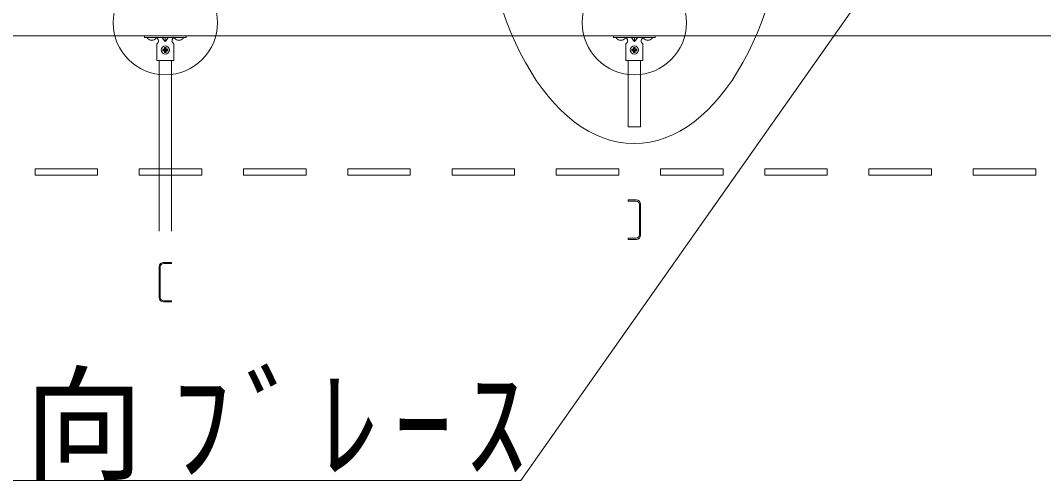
# Model space of a CAD drawing. Units: millimetres, scale not verified. Extents: x -1948 to 1948, y -1375 to 1375.
# Drawn here: x 1270.9 to 1516.3, y -1073.7 to -963.3 of the extents above; entities that cross this region are included whole.
import ezdxf

# ---------------------------------------------------------------- set-up
doc = ezdxf.new("R2010")
doc.units = ezdxf.units.MM
doc.header["$LTSCALE"] = 10
for name, color, linetype, lineweight in [('1-4_野縁受け', 7, 'Continuous', 18), ('1-6_野縁', 6, 'Continuous', 18), ('1-8_文字', 4, 'Continuous', 18), ('1-C_ねじ', 4, 'Continuous', 18), ('1-D_MCｸﾘｯﾌﾟｶﾞｰﾄﾞ', 7, 'Continuous', 18), ('1-E', 7, 'Continuous', 18)]:
    doc.layers.add(name, color=color, linetype=linetype, lineweight=lineweight)
doc.styles.add('ＭＳ ゴシック', font='')
doc.styles.get('ＭＳ ゴシック').set_extended_font_data('MS Gothic')

msp = doc.modelspace()

# ---------------------------------------------------------------- linework, layer by layer
at = {"layer": '1-4_野縁受け', "color": 4}
for p, q in [((1304.17, -972.89), (1304.17, -1013.86)), ((1307.17, -972.89), (1307.17, -1013.86))]:
    msp.add_line(p, q, dxfattribs=at)
at = {"layer": '1-4_野縁受け'}
for p, q in [((1416.67, -972.89), (1416.67, -988.86)), ((1419.67, -972.89), (1419.67, -988.86)), ((1416.67, -988.86), (1419.67, -988.86)), ((1418.62, -1006.66), (1416.67, -1006.66)), ((1419.37, -1014.81), (1419.37, -1007.41)), ((1419.67, -1014.81), (1419.67, -1007.41)), ((1418.62, -1015.56), (1416.67, -1015.56)), ((1416.67, -1015.56), (1416.67, -1015.86)), ((1416.67, -1015.86), (1418.62, -1015.86)), ((1304.17, -1029.81), (1304.17, -1022.41)), ((1304.47, -1029.81), (1304.47, -1022.41)), ((1305.22, -1021.36), (1307.17, -1021.36)), ((1305.22, -1021.66), (1307.17, -1021.66)), ((1307.17, -1021.36), (1307.17, -1021.66)), ((1305.22, -1030.56), (1307.17, -1030.56)), ((1307.17, -1030.86), (1305.22, -1030.86)), ((1307.17, -1030.56), (1307.17, -1030.86))]:
    msp.add_line(p, q, dxfattribs=at)
msp.add_lwpolyline([(1418.62, -1006.36), (1416.67, -1006.36), (1416.67, -1006.66)], dxfattribs=at)
for centre, radius, start, end in [((1418.62, -1007.41), 1.05, 0, 90), ((1418.62, -1007.41), 0.75, 0, 90), ((1418.62, -1014.81), 0.75, 270, 0), ((1418.62, -1014.81), 1.05, 270, 0), ((1305.22, -1022.41), 1.05, 90, 180), ((1305.22, -1022.41), 0.75, 90, 180), ((1305.22, -1029.81), 1.05, 180, 270), ((1305.22, -1029.81), 0.75, 180, 270)]:
    msp.add_arc(centre, radius, start, end, dxfattribs=at)
at = {"layer": '1-6_野縁'}
msp.add_line((824.17, -966.99), (1774.17, -966.99), dxfattribs=at)
at = {"layer": '1-8_文字'}
for q in [(1494.48, -926.48), (1165.92, -1073.71)]:
    msp.add_line((1390.92, -1073.71), q, dxfattribs=at)
at = {"layer": '1-8_文字', "color": 2}
for centre in [(1305.67, -963.86), (1418.17, -963.86)]:
    msp.add_circle(centre, 12.5, dxfattribs=at)
at = {"layer": '1-8_文字'}
msp.add_ellipse((1418.12, -926.42), major_axis=(0, 66.43), ratio=0.555556, dxfattribs=at)
at = {"layer": '1-C_ねじ'}
for p, q in [((1301.42, -967.39), (1303.42, -967.39)), ((1301.42, -967.64), (1301.42, -967.39)), ((1302.23, -968.01), (1302.6, -968.01)), ((1302.23, -968.08), (1302.23, -968.01)), ((1302.6, -968.08), (1302.6, -968.01)), ((1303.42, -967.64), (1303.42, -967.39)), ((1307.92, -967.39), (1309.92, -967.39)), ((1307.92, -967.64), (1307.92, -967.39)), ((1308.73, -968.01), (1309.1, -968.01)), ((1308.73, -968.08), (1308.73, -968.01)), ((1309.1, -968.08), (1309.1, -968.01)), ((1309.92, -967.64), (1309.92, -967.39)), ((1413.92, -967.39), (1415.92, -967.39)), ((1413.92, -967.64), (1413.92, -967.39)), ((1414.73, -968.01), (1415.1, -968.01)), ((1414.73, -968.08), (1414.73, -968.01)), ((1415.1, -968.08), (1415.1, -968.01)), ((1415.92, -967.64), (1415.92, -967.39)), ((1420.42, -967.39), (1422.42, -967.39)), ((1420.42, -967.64), (1420.42, -967.39)), ((1421.23, -968.01), (1421.6, -968.01)), ((1421.23, -968.08), (1421.23, -968.01)), ((1421.6, -968.08), (1421.6, -968.01)), ((1422.42, -967.64), (1422.42, -967.39)), ((1305.04, -970.2), (1305.04, -970.58)), ((1305.35, -970.2), (1305.04, -970.2)), ((1305.29, -970.3), (1305.04, -970.2)), ((1305.04, -970.58), (1305.29, -970.48)), ((1305.35, -970.58), (1305.04, -970.58)), ((1305.29, -970.3), (1305.29, -970.48)), ((1305.45, -970.3), (1305.29, -970.3)), ((1305.45, -970.48), (1305.29, -970.48)), ((1305.85, -969.76), (1305.48, -969.76)), ((1305.48, -970.08), (1305.48, -969.76)), ((1305.58, -970.01), (1305.48, -969.76)), ((1305.48, -970.7), (1305.48, -971.01)), ((1305.58, -970.76), (1305.48, -971.01)), ((1305.85, -971.01), (1305.48, -971.01)), ((1305.75, -970.01), (1305.58, -970.01)), ((1305.58, -970.18), (1305.58, -970.01)), ((1305.58, -970.6), (1305.58, -970.76)), ((1305.75, -970.76), (1305.58, -970.76)), ((1305.75, -970.01), (1305.85, -969.76)), ((1305.75, -970.18), (1305.75, -970.01)), ((1305.75, -970.6), (1305.75, -970.76)), ((1305.75, -970.76), (1305.85, -971.01)), ((1305.85, -970.08), (1305.85, -969.76)), ((1305.85, -970.7), (1305.85, -971.01)), ((1305.88, -970.3), (1306.04, -970.3)), ((1305.88, -970.48), (1306.04, -970.48)), ((1305.98, -970.2), (1306.29, -970.2)), ((1305.98, -970.58), (1306.29, -970.58)), ((1306.04, -970.3), (1306.29, -970.2)), ((1306.04, -970.3), (1306.04, -970.48)), ((1306.04, -970.48), (1306.29, -970.58)), ((1306.29, -970.2), (1306.29, -970.58)), ((1417.54, -970.2), (1417.54, -970.58)), ((1417.85, -970.2), (1417.54, -970.2)), ((1417.79, -970.3), (1417.54, -970.2)), ((1417.54, -970.58), (1417.79, -970.48)), ((1417.85, -970.58), (1417.54, -970.58)), ((1417.79, -970.3), (1417.79, -970.48)), ((1417.95, -970.3), (1417.79, -970.3)), ((1417.95, -970.48), (1417.79, -970.48)), ((1418.35, -969.76), (1417.98, -969.76)), ((1417.98, -970.08), (1417.98, -969.76)), ((1418.08, -970.01), (1417.98, -969.76)), ((1417.98, -970.7), (1417.98, -971.01)), ((1418.08, -970.76), (1417.98, -971.01)), ((1418.35, -971.01), (1417.98, -971.01)), ((1418.25, -970.01), (1418.08, -970.01)), ((1418.08, -970.18), (1418.08, -970.01)), ((1418.08, -970.6), (1418.08, -970.76)), ((1418.25, -970.76), (1418.08, -970.76)), ((1418.25, -970.01), (1418.35, -969.76)), ((1418.25, -970.18), (1418.25, -970.01)), ((1418.25, -970.6), (1418.25, -970.76)), ((1418.25, -970.76), (1418.35, -971.01)), ((1418.35, -970.08), (1418.35, -969.76)), ((1418.35, -970.7), (1418.35, -971.01)), ((1418.38, -970.3), (1418.54, -970.3)), ((1418.38, -970.48), (1418.54, -970.48)), ((1418.48, -970.2), (1418.79, -970.2)), ((1418.48, -970.58), (1418.79, -970.58)), ((1418.54, -970.3), (1418.79, -970.2)), ((1418.54, -970.3), (1418.54, -970.48)), ((1418.54, -970.48), (1418.79, -970.58)), ((1418.79, -970.2), (1418.79, -970.58))]:
    msp.add_line(p, q, dxfattribs=at)
for centre in [(1305.67, -970.39), (1418.17, -970.39)]:
    msp.add_circle(centre, 1, dxfattribs=at)
for centre, radius, start, end in [((1302.42, -966.75), 1.34, 221.5445, 318.4555), ((1308.92, -966.75), 1.34, 221.5445, 318.4555), ((1414.92, -966.75), 1.34, 221.5445, 318.4555), ((1421.42, -966.75), 1.34, 221.5445, 318.4555), ((1305.35, -970.08), 0.125, 270, 0), ((1305.35, -970.7), 0.125, 0, 90), ((1305.45, -970.18), 0.125, 270, 0), ((1305.45, -970.6), 0.125, 0, 90), ((1305.88, -970.18), 0.125, 180, 270), ((1305.88, -970.6), 0.125, 90, 180), ((1305.98, -970.08), 0.125, 180, 270), ((1305.98, -970.7), 0.125, 90, 180), ((1417.85, -970.08), 0.125, 270, 0), ((1417.85, -970.7), 0.125, 0, 90), ((1417.95, -970.18), 0.125, 270, 0), ((1417.95, -970.6), 0.125, 0, 90), ((1418.38, -970.18), 0.125, 180, 270), ((1418.38, -970.6), 0.125, 90, 180), ((1418.48, -970.08), 0.125, 180, 270), ((1418.48, -970.7), 0.125, 90, 180)]:
    msp.add_arc(centre, radius, start, end, dxfattribs=at)
at = {"layer": '1-D_MCｸﾘｯﾌﾟｶﾞｰﾄﾞ'}
for p, q in [((1300.67, -966.99), (1300.67, -967.39)), ((1300.67, -966.99), (1310.67, -966.99)), ((1300.67, -967.39), (1310.67, -967.39)), ((1303.64, -968.89), (1303.64, -972.89)), ((1305.03, -967.67), (1305.29, -967.39)), ((1305.67, -967.62), (1305.67, -967.39)), ((1305.67, -968.35), (1305.67, -967.39)), ((1306.04, -967.39), (1306.3, -967.67)), ((1307.69, -968.89), (1307.69, -972.89)), ((1310.67, -966.99), (1310.67, -967.39)), ((1413.17, -966.99), (1413.17, -967.39)), ((1413.17, -966.99), (1423.17, -966.99)), ((1413.17, -967.39), (1423.17, -967.39)), ((1416.14, -968.89), (1416.14, -972.89)), ((1417.53, -967.67), (1417.79, -967.39)), ((1418.17, -967.62), (1418.17, -967.39)), ((1418.17, -968.35), (1418.17, -967.39)), ((1418.54, -967.39), (1418.8, -967.67)), ((1420.19, -968.89), (1420.19, -972.89)), ((1423.17, -966.99), (1423.17, -967.39)), ((1303.64, -972.89), (1307.69, -972.89)), ((1416.14, -972.89), (1420.19, -972.89))]:
    msp.add_line(p, q, dxfattribs=at)
for points in [[(1306.3, -967.67), (1305.67, -968.35), (1305.03, -967.67)], [(1418.8, -967.67), (1418.17, -968.35), (1417.53, -967.67)]]:
    msp.add_lwpolyline(points, dxfattribs=at)
for centre, radius, start, end in [((1303.29, -968.14), 0.75, 0, 90), ((1303.19, -968.17), 0.85, 301.9417, 1.9133), ((1308.04, -968.14), 0.75, 90, 180), ((1308.14, -968.17), 0.85, 178.0867, 238.0583), ((1415.79, -968.14), 0.75, 0, 90), ((1415.69, -968.17), 0.85, 301.9417, 1.9133), ((1420.54, -968.14), 0.75, 90, 180), ((1420.64, -968.17), 0.85, 178.0867, 238.0583)]:
    msp.add_arc(centre, radius, start, end, dxfattribs=at)
at = {"layer": '1-E'}
for p, q in [((1274.43, -998.95), (1289.43, -998.95)), ((1274.43, -998.95), (1274.43, -1000.45)), ((1274.43, -1000.45), (1289.43, -1000.45)), ((1274.43, -1000.45), (1289.43, -1000.45)), ((1289.43, -1000.45), (1289.43, -998.95)), ((1299.43, -998.95), (1314.43, -998.95)), ((1299.43, -998.95), (1299.43, -1000.45)), ((1299.43, -1000.45), (1314.43, -1000.45)), ((1299.43, -1000.45), (1314.43, -1000.45)), ((1314.43, -1000.45), (1314.43, -998.95)), ((1324.43, -1000.45), (1324.43, -998.95)), ((1324.43, -998.95), (1339.43, -998.95)), ((1324.43, -1000.45), (1339.43, -1000.45)), ((1324.43, -1000.45), (1339.43, -1000.45)), ((1339.43, -1000.45), (1339.43, -998.95)), ((1349.43, -1000.45), (1349.43, -998.95)), ((1349.43, -998.95), (1364.43, -998.95)), ((1349.43, -1000.45), (1364.43, -1000.45)), ((1364.43, -1000.45), (1364.43, -998.95)), ((1374.43, -1000.45), (1374.43, -998.95)), ((1374.43, -998.95), (1389.43, -998.95)), ((1374.43, -1000.45), (1389.43, -1000.45)), ((1389.43, -1000.45), (1389.43, -998.95)), ((1399.43, -1000.45), (1399.43, -998.95)), ((1399.43, -998.95), (1414.43, -998.95)), ((1399.43, -1000.45), (1414.43, -1000.45)), ((1414.43, -1000.45), (1414.43, -998.95)), ((1424.43, -1000.45), (1424.43, -998.95)), ((1424.43, -998.95), (1439.43, -998.95)), ((1424.43, -1000.45), (1439.43, -1000.45)), ((1439.43, -1000.45), (1439.43, -998.95)), ((1449.43, -1000.45), (1449.43, -998.95)), ((1449.43, -998.95), (1464.43, -998.95)), ((1449.43, -1000.45), (1464.43, -1000.45)), ((1464.43, -1000.45), (1464.43, -998.95)), ((1474.43, -1000.45), (1474.43, -998.95)), ((1474.43, -998.95), (1489.43, -998.95)), ((1474.43, -1000.45), (1489.43, -1000.45)), ((1489.43, -1000.45), (1489.43, -998.95)), ((1499.43, -1000.45), (1499.43, -998.95)), ((1499.43, -998.95), (1514.43, -998.95)), ((1499.43, -1000.45), (1514.43, -1000.45)), ((1514.43, -1000.45), (1514.43, -998.95))]:
    msp.add_line(p, q, dxfattribs=at)

# ---------------------------------------------------------------- texts
at = {"layer": '1-8_文字', "color": 7, "insert": (1165.92, -1073.71), "char_height": 21.99, "attachment_point": 7, "style": 'ＭＳ ゴシック'}
msp.add_mtext('\\T1.24;\\W0.95;野縁方向ﾌﾞﾚｰｽ', dxfattribs=at)

doc.saveas('drawing.dxf')
